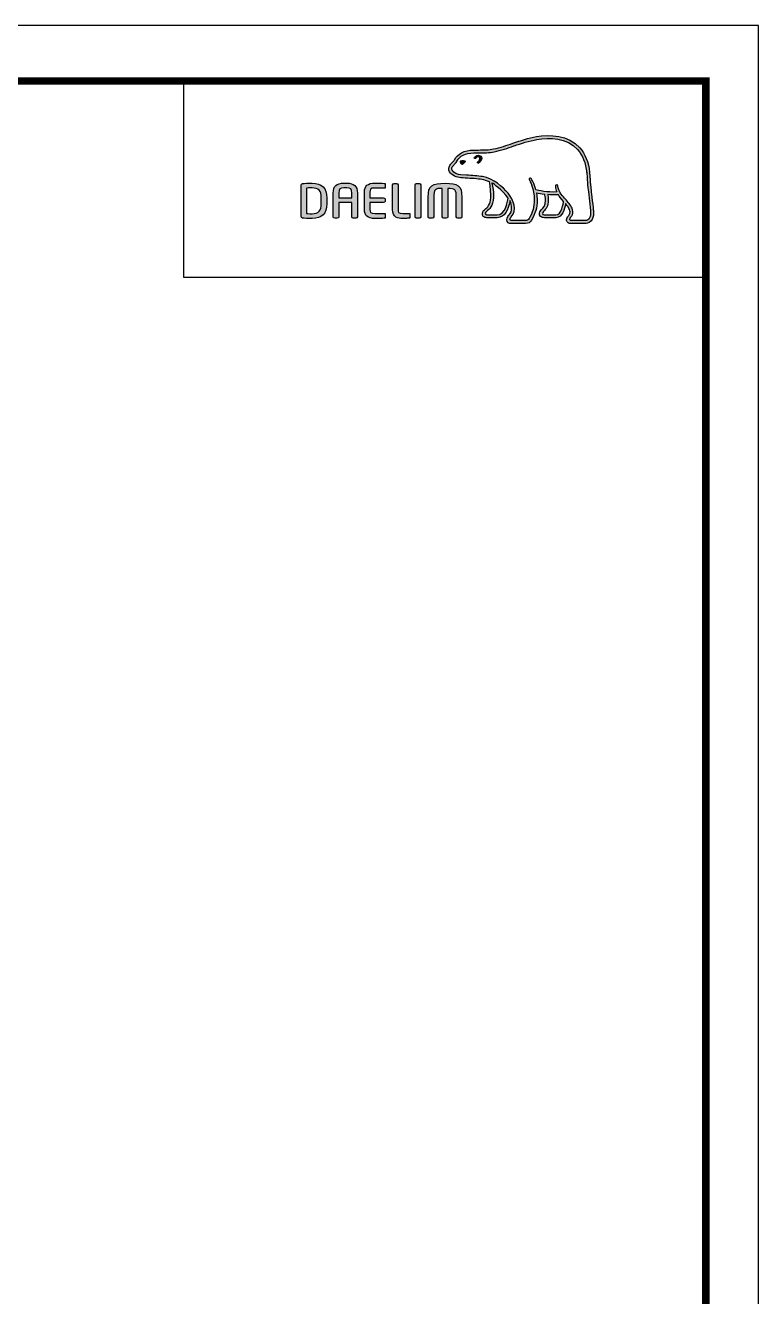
# Model space of a CAD drawing. Extents: x 0 to 868, y 0 to 636.
# Drawn here: x 673.1 to 868, y 297.9 to 636 of the extents above; entities that cross this region are included whole.
import ezdxf

# ---------------------------------------------------------------- set-up
doc = ezdxf.new("R2010")
doc.units = 0
doc.header["$LTSCALE"] = 10
doc.header["$MEASUREMENT"] = 0
doc.layers.get('0').update_dxf_attribs({"linetype": 'CONTINUOUS'})
doc.layers.add('레이어 1', color=7, linetype='CONTINUOUS')

msp = doc.modelspace()

# ---------------------------------------------------------------- hatches: boundary and pattern name
at = {"layer": '레이어 1'}
h = msp.add_hatch(color=5, dxfattribs=at)
h.dxf.hatch_style = 1
edge = h.paths.add_edge_path(flags=16)
edge.add_spline(control_points=[(822.87, 584.49), (822.5, 584.07), (822.02, 584.07), (822, 584.07), (822, 584.07), (818.19, 584.07), (818.19, 584.07), (818.05, 584.07), (817.95, 584.11), (817.88, 584.17), (817.82, 584.23), (817.79, 584.32), (817.79, 584.42), (817.79, 584.64), (817.95, 584.83), (818.11, 585.04), (818.27, 585.24), (818.42, 585.43), (818.5, 585.66), (818.71, 586.22), (818.68, 586.82), (818.44, 587.35), (817.99, 588.3), (817.32, 589.05), (816.67, 589.77), (816.67, 589.77), (816.45, 590.02), (816.45, 590.02), (815.61, 590.95), (814.75, 591.92), (814.68, 593.24), (814.66, 593.5), (814.54, 593.65), (814.37, 593.65), (814.37, 593.65), (814.13, 593.53), (814.12, 593.53), (814.06, 593.45), (814.02, 593.34), (814.02, 593.22), (814.02, 593.22), (814.02, 593.17), (814.02, 593.17), (814.05, 592.7), (814.17, 592.23), (814.37, 591.75), (814.37, 591.75), (814.39, 591.7), (814.39, 591.7), (814.39, 591.7), (814.33, 591.7), (814.33, 591.7), (811.89, 591.6), (809.5, 592.06), (808.79, 592.23), (808.36, 593.98), (807.65, 595.14), (807.62, 595.19), (807.57, 595.28), (807.48, 595.35), (807.39, 595.37), (807.39, 595.37), (807.19, 595.34), (807.16, 595.34), (807.15, 595.31), (807.11, 595.27), (807.03, 595.16), (807.03, 595.16), (807.02, 595.07), (807.02, 595.07), (807.02, 595.07), (807.09, 594.84), (807.09, 594.84), (807.14, 594.75), (808.39, 592.55), (808.39, 589.64), (808.39, 587.85), (807.92, 586.15), (806.99, 584.61), (806.77, 584.24), (806.48, 584.07), (806.04, 584.07), (806.04, 584.07), (802.29, 584.07), (802.29, 584.07), (802.16, 584.07), (801.9, 584.16), (801.9, 584.43), (801.9, 584.58), (802.04, 584.82), (802.27, 585.08), (803.84, 586.82), (802.94, 589.54), (801.44, 591.34), (799.99, 593.06), (797.62, 595.24), (794.59, 595.78), (793.51, 595.97), (791.74, 596.07), (790.32, 596.16), (790.32, 596.16), (788.87, 596.24), (788.87, 596.24), (788.13, 596.3), (786.91, 596.75), (786.54, 597.46), (786.38, 597.75), (786.4, 598.05), (786.59, 598.39), (786.72, 598.59), (786.89, 598.77), (787.1, 598.99), (787.34, 599.23), (787.58, 599.47), (787.77, 599.8), (787.77, 599.8), (787.83, 599.9), (787.83, 599.9), (788.55, 601.29), (790.05, 602.02), (792.27, 602.08), (792.27, 602.08), (793.52, 602.1), (793.52, 602.1), (794.9, 602.1), (796.46, 602.11), (797.74, 602.39), (799.54, 602.77), (801.35, 603.39), (802.94, 603.93), (802.94, 603.93), (802.99, 603.95), (802.99, 603.95), (804.97, 604.63), (807, 605.32), (809.09, 605.66), (812.43, 606.21), (817.01, 606.2), (819.89, 602.96), (821.22, 601.46), (822.04, 599.4), (822.33, 596.83), (822.33, 596.83), (822.32, 596.84), (822.31, 596.85), (822.33, 596.8), (822.35, 596.51), (822.47, 594.88), (822.5, 594.09), (822.54, 593.28), (822.75, 591.78), (822.75, 591.78), (823.33, 586.74), (823.33, 586.74), (823.33, 586.74), (823.36, 586.13), (823.36, 586.13), (823.36, 585.4), (823.2, 584.85), (822.87, 584.49)], knot_values=[0, 0, 0, 0, 1, 1, 1, 2, 2, 2, 3, 3, 3, 4, 4, 4, 5, 5, 5, 6, 6, 6, 7, 7, 7, 8, 8, 8, 9, 9, 9, 10, 10, 10, 11, 11, 11, 12, 12, 12, 13, 13, 13, 14, 14, 14, 15, 15, 15, 16, 16, 16, 17, 17, 17, 18, 18, 18, 19, 19, 19, 20, 20, 20, 21, 21, 21, 22, 22, 22, 23, 23, 23, 24, 24, 24, 25, 25, 25, 26, 26, 26, 27, 27, 27, 28, 28, 28, 29, 29, 29, 30, 30, 30, 31, 31, 31, 32, 32, 32, 33, 33, 33, 34, 34, 34, 35, 35, 35, 36, 36, 36, 37, 37, 37, 38, 38, 38, 39, 39, 39, 40, 40, 40, 41, 41, 41, 42, 42, 42, 43, 43, 43, 44, 44, 44, 45, 45, 45, 46, 46, 46, 47, 47, 47, 48, 48, 48, 49, 49, 49, 50, 50, 50, 51, 51, 51, 52, 52, 52, 53, 53, 53, 53], degree=3, periodic=0)
edge = h.paths.add_edge_path(flags=16)
edge.add_spline(control_points=[(814.07, 585.58), (814.07, 585.58), (810.97, 585.58), (810.97, 585.58), (810.74, 585.58), (810.56, 585.76), (810.56, 586), (810.56, 586.16), (810.7, 586.37), (810.83, 586.51), (811.47, 587.12), (812.11, 587.95), (812.11, 589.53), (812.11, 589.53), (812.07, 590.25), (812.07, 590.25), (812.07, 590.25), (811.96, 590.95), (811.96, 590.95), (811.96, 590.95), (811.95, 590.99), (811.95, 590.99), (811.95, 590.99), (812, 590.99), (812, 590.99), (812.57, 590.95), (813.7, 590.89), (814.78, 590.94), (815.05, 590.5), (815.49, 589.94), (816.13, 589.2), (816.1, 588.83), (815.8, 585.58), (814.07, 585.58)], knot_values=[0, 0, 0, 0, 1, 1, 1, 2, 2, 2, 3, 3, 3, 4, 4, 4, 5, 5, 5, 6, 6, 6, 7, 7, 7, 8, 8, 8, 9, 9, 9, 10, 10, 10, 11, 11, 11, 11], degree=3, periodic=0)
edge = h.paths.add_edge_path(flags=16)
edge.add_spline(control_points=[(798.49, 585.58), (798.49, 585.58), (795.77, 585.58), (795.77, 585.58), (795.56, 585.58), (795.34, 585.75), (795.34, 586), (795.34, 586.15), (795.47, 586.34), (795.7, 586.52), (796.39, 587.07), (797.44, 587.9), (797.55, 590.2), (797.55, 590.2), (797.56, 590.83), (797.56, 590.83), (797.56, 591.8), (797.34, 592.98), (797.13, 594.03), (797.13, 594.03), (797.09, 594.14), (797.09, 594.14), (797.09, 594.14), (797.18, 594.07), (797.18, 594.07), (797.59, 593.82), (799.82, 592.31), (801.4, 590.08), (801.26, 589.03), (800.67, 585.58), (798.49, 585.58)], knot_values=[0, 0, 0, 0, 1, 1, 1, 2, 2, 2, 3, 3, 3, 4, 4, 4, 5, 5, 5, 6, 6, 6, 7, 7, 7, 8, 8, 8, 9, 9, 9, 10, 10, 10, 10], degree=3, periodic=0)
edge = h.paths.add_edge_path()
edge.add_spline(control_points=[(824.1, 586.81), (824.1, 586.82), (823.52, 591.88), (823.52, 591.88), (823.3, 593.39), (823.27, 594.2), (823.24, 594.91), (823.24, 594.91), (823.1, 596.91), (823.1, 596.91), (822.8, 599.65), (821.91, 601.85), (820.47, 603.47), (817.36, 606.97), (812.49, 607.01), (808.96, 606.42), (806.8, 606.07), (804.72, 605.36), (802.72, 604.67), (802.72, 604.67), (802.66, 604.65), (802.66, 604.65), (801.09, 604.12), (799.32, 603.51), (797.58, 603.14), (796.38, 602.88), (794.88, 602.87), (793.55, 602.86), (793.55, 602.86), (792.24, 602.85), (792.24, 602.85), (789.72, 602.79), (788.01, 601.91), (787.14, 600.26), (787.14, 600.26), (787.1, 600.19), (787.1, 600.19), (786.96, 599.93), (786.75, 599.72), (786.56, 599.53), (786.35, 599.32), (786.11, 599.08), (785.93, 598.77), (785.75, 598.47), (785.66, 598.16), (785.66, 597.85), (785.66, 597.59), (785.72, 597.34), (785.85, 597.1), (786.39, 596.09), (787.91, 595.54), (788.83, 595.48), (788.83, 595.48), (790.17, 595.39), (790.2, 595.39), (791.54, 595.31), (793.38, 595.21), (794.45, 595.02), (795.08, 594.91), (795.79, 594.68), (796.45, 594.37), (796.49, 594.2), (796.84, 592.69), (796.84, 590.82), (796.84, 590.82), (796.82, 590.23), (796.82, 590.23), (796.72, 588.27), (795.87, 587.58), (795.24, 587.08), (795.17, 587.03), (794.61, 586.57), (794.57, 586.01), (794.55, 585.69), (794.64, 585.4), (794.83, 585.2), (795.04, 584.97), (795.35, 584.86), (795.77, 584.86), (795.77, 584.86), (798.49, 584.86), (798.49, 584.86), (800.53, 584.86), (801.54, 587.05), (801.85, 589.11), (801.85, 589.11), (801.86, 589.4), (801.86, 589.4), (801.86, 589.4), (801.94, 589.26), (801.94, 589.26), (802.2, 588.67), (802.36, 587.98), (802.36, 587.45), (802.36, 586.72), (802.13, 586.08), (801.7, 585.6), (801.59, 585.49), (801.04, 584.92), (801.04, 584.36), (801.04, 584.36), (801.05, 584.27), (801.05, 584.27), (801.13, 583.6), (801.67, 583.3), (802.17, 583.3), (802.17, 583.3), (806.04, 583.3), (806.04, 583.3), (806.74, 583.3), (807.3, 583.62), (807.65, 584.21), (808.64, 585.85), (809.14, 587.62), (809.14, 589.49), (809.14, 590.07), (809.09, 590.69), (808.98, 591.34), (808.98, 591.34), (808.97, 591.39), (808.97, 591.39), (808.97, 591.39), (809.02, 591.38), (809.02, 591.38), (809.49, 591.29), (810.24, 591.16), (811.16, 591.06), (811.16, 591.06), (811.19, 591.06), (811.19, 591.06), (811.19, 591.06), (811.31, 590.35), (811.31, 590.35), (811.31, 590.35), (811.34, 590.18), (811.34, 590.18), (811.34, 590.18), (811.38, 589.55), (811.38, 589.55), (811.38, 588.04), (810.69, 587.38), (810.32, 587.03), (810.32, 587.03), (809.81, 586.51), (809.75, 586.04), (809.75, 586.04), (809.73, 585.9), (809.73, 585.9), (809.73, 585.76), (809.77, 585.47), (810.02, 585.21), (810.25, 584.97), (810.6, 584.86), (811.06, 584.86), (811.06, 584.86), (814.07, 584.86), (814.07, 584.86), (815.91, 584.86), (816.46, 587.19), (816.68, 588.49), (816.68, 588.49), (816.69, 588.63), (816.69, 588.63), (816.69, 588.63), (816.76, 588.53), (816.76, 588.53), (817.19, 587.99), (817.56, 587.39), (817.74, 587.02), (817.83, 586.82), (817.88, 586.61), (817.88, 586.39), (817.88, 586.39), (817.81, 585.95), (817.81, 585.95), (817.74, 585.72), (817.58, 585.5), (817.42, 585.29), (817.19, 584.98), (816.95, 584.67), (816.95, 584.29), (816.95, 584.29), (816.97, 584.08), (816.97, 584.08), (817.08, 583.58), (817.49, 583.3), (818.12, 583.3), (818.12, 583.3), (822, 583.3), (822, 583.3), (822.08, 583.3), (822.84, 583.32), (823.43, 583.96), (823.91, 584.47), (824.14, 585.18), (824.14, 586.12), (824.14, 586.12), (824.1, 586.81), (824.1, 586.81)], knot_values=[0, 0, 0, 0, 1, 1, 1, 2, 2, 2, 3, 3, 3, 4, 4, 4, 5, 5, 5, 6, 6, 6, 7, 7, 7, 8, 8, 8, 9, 9, 9, 10, 10, 10, 11, 11, 11, 12, 12, 12, 13, 13, 13, 14, 14, 14, 15, 15, 15, 16, 16, 16, 17, 17, 17, 18, 18, 18, 19, 19, 19, 20, 20, 20, 21, 21, 21, 22, 22, 22, 23, 23, 23, 24, 24, 24, 25, 25, 25, 26, 26, 26, 27, 27, 27, 28, 28, 28, 29, 29, 29, 30, 30, 30, 31, 31, 31, 32, 32, 32, 33, 33, 33, 34, 34, 34, 35, 35, 35, 36, 36, 36, 37, 37, 37, 38, 38, 38, 39, 39, 39, 40, 40, 40, 41, 41, 41, 42, 42, 42, 43, 43, 43, 44, 44, 44, 45, 45, 45, 46, 46, 46, 47, 47, 47, 48, 48, 48, 49, 49, 49, 50, 50, 50, 51, 51, 51, 52, 52, 52, 53, 53, 53, 54, 54, 54, 55, 55, 55, 56, 56, 56, 57, 57, 57, 58, 58, 58, 59, 59, 59, 60, 60, 60, 61, 61, 61, 62, 62, 62, 63, 63, 63, 64, 64, 64, 65, 65, 65, 66, 66, 66, 66], degree=3, periodic=0)
edge = h.paths.add_edge_path(flags=0)
edge.add_spline(control_points=[(788.76, 599.9), (788.76, 599.9), (789.32, 600.15), (790.02, 599.88), (790.02, 599.88), (790.11, 599.85), (790, 599.69), (789.66, 599.23), (789.32, 599.13), (789.32, 599.13), (789.32, 599.13), (789.08, 599.05), (788.94, 599.21), (788.67, 599.53), (788.66, 599.72), (788.66, 599.72), (788.66, 599.72), (788.63, 599.86), (788.76, 599.9)], knot_values=[0, 0, 0, 0, 1, 1, 1, 2, 2, 2, 3, 3, 3, 4, 4, 4, 5, 5, 5, 6, 6, 6, 6], degree=3, periodic=0)
edge = h.paths.add_edge_path(flags=0)
edge.add_spline(control_points=[(792.48, 600.94), (792.4, 600.84), (792.39, 600.69), (792.48, 600.61), (792.57, 600.53), (792.72, 600.55), (792.8, 600.64), (792.85, 600.69), (793.31, 601.24), (793.71, 600.96), (793.86, 600.85), (793.92, 600.71), (793.9, 600.51), (793.86, 600.2), (793.59, 599.85), (793.41, 599.74), (793.3, 599.67), (793.23, 599.53), (793.28, 599.42), (793.33, 599.31), (793.47, 599.28), (793.58, 599.33), (793.92, 599.49), (794.34, 600.03), (794.4, 600.53), (794.44, 600.87), (794.28, 601.16), (794, 601.35), (793.41, 601.77), (792.73, 601.21), (792.48, 600.94)], knot_values=[0, 0, 0, 0, 1, 1, 1, 2, 2, 2, 3, 3, 3, 4, 4, 4, 5, 5, 5, 6, 6, 6, 7, 7, 7, 8, 8, 8, 9, 9, 9, 10, 10, 10, 10], degree=3, periodic=0)
edge = h.paths.add_edge_path(flags=0)
edge.add_spline(control_points=[(792.41, 600.52), (792.41, 600.52), (792.41, 600.52), (792.41, 600.52), (792.41, 600.52), (792.41, 600.52), (792.41, 600.52)], knot_values=[0, 0, 0, 0, 1, 1, 1, 2, 2, 2, 2], degree=3, periodic=0)
h = msp.add_hatch(color=5, dxfattribs=at)
h.dxf.hatch_style = 2
edge = h.paths.add_edge_path()
edge.add_spline(control_points=[(788.76, 599.9), (788.76, 599.9), (789.32, 600.15), (790.02, 599.88), (790.02, 599.88), (790.11, 599.85), (790, 599.69), (789.66, 599.23), (789.32, 599.13), (789.32, 599.13), (789.32, 599.13), (789.08, 599.05), (788.94, 599.21), (788.67, 599.53), (788.66, 599.72), (788.66, 599.72), (788.66, 599.72), (788.63, 599.86), (788.76, 599.9)], knot_values=[0, 0, 0, 0, 1, 1, 1, 2, 2, 2, 3, 3, 3, 4, 4, 4, 5, 5, 5, 6, 6, 6, 6], degree=3, periodic=0)
h = msp.add_hatch(color=5, dxfattribs=at)
h.dxf.hatch_style = 2
edge = h.paths.add_edge_path()
edge.add_spline(control_points=[(792.48, 600.94), (792.4, 600.84), (792.39, 600.69), (792.48, 600.61), (792.57, 600.53), (792.72, 600.55), (792.8, 600.64), (792.85, 600.69), (793.31, 601.24), (793.71, 600.96), (793.86, 600.85), (793.92, 600.71), (793.9, 600.51), (793.86, 600.2), (793.59, 599.85), (793.41, 599.74), (793.3, 599.67), (793.23, 599.53), (793.28, 599.42), (793.33, 599.31), (793.47, 599.28), (793.58, 599.33), (793.92, 599.49), (794.34, 600.03), (794.4, 600.53), (794.44, 600.87), (794.28, 601.16), (794, 601.35), (793.41, 601.77), (792.73, 601.21), (792.48, 600.94)], knot_values=[0, 0, 0, 0, 1, 1, 1, 2, 2, 2, 3, 3, 3, 4, 4, 4, 5, 5, 5, 6, 6, 6, 7, 7, 7, 8, 8, 8, 9, 9, 9, 10, 10, 10, 10], degree=3, periodic=0)
h = msp.add_hatch(color=5, dxfattribs=at)
h.dxf.hatch_style = 2
edge = h.paths.add_edge_path()
edge.add_spline(control_points=[(751.77, 588.54), (751.77, 586.77), (750.96, 585.91), (749.3, 585.91), (749.3, 585.91), (748.16, 585.93), (747.87, 585.94), (747.87, 585.94), (747.87, 592.72), (747.87, 592.72), (748.45, 592.78), (749.29, 592.79), (749.3, 592.79), (751, 592.79), (751.77, 591.98), (751.77, 590.16), (751.77, 590.16), (751.77, 588.54), (751.77, 588.54)], knot_values=[0, 0, 0, 0, 1, 1, 1, 2, 2, 2, 3, 3, 3, 4, 4, 4, 5, 5, 5, 6, 6, 6, 6], degree=3, periodic=0)
edge = h.paths.add_edge_path()
edge.add_spline(control_points=[(749.3, 594.06), (748.38, 594.06), (747.18, 594), (746.79, 593.94), (746.54, 593.9), (746.39, 593.72), (746.39, 593.47), (746.39, 593.47), (746.39, 585.22), (746.39, 585.22), (746.39, 584.97), (746.54, 584.79), (746.8, 584.76), (747.17, 584.69), (748.36, 584.64), (749.3, 584.64), (751.87, 584.64), (753.23, 585.99), (753.23, 588.54), (753.23, 588.54), (753.23, 590.16), (753.23, 590.16), (753.23, 592.71), (751.87, 594.06), (749.3, 594.06)], knot_values=[0, 0, 0, 0, 1, 1, 1, 2, 2, 2, 3, 3, 3, 4, 4, 4, 5, 5, 5, 6, 6, 6, 7, 7, 7, 8, 8, 8, 8], degree=3, periodic=0)
h = msp.add_hatch(color=5, dxfattribs=at)
h.dxf.hatch_style = 2
edge = h.paths.add_edge_path()
edge.add_spline(control_points=[(759.87, 590.17), (759.87, 590.17), (756.4, 590.17), (756.4, 590.17), (756.4, 590.3), (756.4, 591.41), (756.4, 591.41), (756.4, 592.56), (756.75, 592.76), (757.78, 592.76), (757.78, 592.76), (758.5, 592.76), (758.5, 592.76), (759.53, 592.76), (759.87, 592.56), (759.87, 591.41), (759.87, 591.41), (759.87, 590.3), (759.87, 590.17)], knot_values=[0, 0, 0, 0, 1, 1, 1, 2, 2, 2, 3, 3, 3, 4, 4, 4, 5, 5, 5, 6, 6, 6, 6], degree=3, periodic=0)
edge = h.paths.add_edge_path()
edge.add_spline(control_points=[(758.5, 594.06), (758.5, 594.06), (757.78, 594.06), (757.78, 594.06), (755.81, 594.06), (754.93, 593.24), (754.93, 591.41), (754.93, 591.41), (754.93, 585.13), (754.93, 585.13), (754.93, 584.91), (755.11, 584.72), (755.33, 584.72), (755.33, 584.72), (756.01, 584.72), (756.01, 584.72), (756.26, 584.72), (756.4, 584.93), (756.4, 585.13), (756.4, 585.13), (756.4, 588.74), (756.4, 588.88), (756.4, 588.88), (759.87, 588.88), (759.87, 588.88), (759.87, 588.74), (759.87, 585.13), (759.87, 585.13), (759.87, 584.9), (760.05, 584.72), (760.27, 584.72), (760.27, 584.72), (760.95, 584.72), (760.95, 584.72), (761.19, 584.72), (761.35, 584.93), (761.35, 585.13), (761.35, 585.13), (761.35, 591.41), (761.35, 591.41), (761.35, 593.24), (760.47, 594.06), (758.5, 594.06)], knot_values=[0, 0, 0, 0, 1, 1, 1, 2, 2, 2, 3, 3, 3, 4, 4, 4, 5, 5, 5, 6, 6, 6, 7, 7, 7, 8, 8, 8, 9, 9, 9, 10, 10, 10, 11, 11, 11, 12, 12, 12, 13, 13, 13, 14, 14, 14, 14], degree=3, periodic=0)
h = msp.add_hatch(color=5, dxfattribs=at)
h.dxf.hatch_style = 2
edge = h.paths.add_edge_path()
edge.add_spline(control_points=[(763.21, 591.66), (763.21, 591.66), (763.21, 587.04), (763.21, 587.04), (763.21, 585.42), (764.13, 584.64), (766.03, 584.64), (766.87, 584.64), (768.02, 584.65), (768.47, 584.7), (768.46, 584.7), (768.69, 584.72), (768.69, 584.72), (768.69, 584.72), (768.76, 584.72), (768.76, 584.72), (768.76, 584.72), (768.76, 585.96), (768.76, 585.96), (768.76, 585.96), (766.05, 585.96), (766.05, 585.96), (764.69, 585.96), (764.69, 586.34), (764.69, 587.04), (764.69, 587.04), (764.69, 588.75), (764.69, 588.89), (764.83, 588.89), (768.33, 588.89), (768.33, 588.89), (768.56, 588.89), (768.75, 589.07), (768.75, 589.29), (768.75, 589.29), (768.75, 589.75), (768.75, 589.75), (768.75, 589.98), (768.56, 590.16), (768.33, 590.16), (768.33, 590.16), (764.83, 590.16), (764.69, 590.16), (764.69, 590.29), (764.69, 591.66), (764.69, 591.66), (764.69, 592.36), (764.69, 592.74), (766.05, 592.74), (766.05, 592.74), (768.76, 592.73), (768.76, 592.73), (768.76, 592.73), (768.76, 593.96), (768.76, 593.96), (768.76, 593.96), (768.47, 593.99), (768.47, 593.99), (767.94, 594.04), (766.71, 594.06), (766.03, 594.06), (764.13, 594.06), (763.21, 593.28), (763.21, 591.66)], knot_values=[0, 0, 0, 0, 1, 1, 1, 2, 2, 2, 3, 3, 3, 4, 4, 4, 5, 5, 5, 6, 6, 6, 7, 7, 7, 8, 8, 8, 9, 9, 9, 10, 10, 10, 11, 11, 11, 12, 12, 12, 13, 13, 13, 14, 14, 14, 15, 15, 15, 16, 16, 16, 17, 17, 17, 18, 18, 18, 19, 19, 19, 20, 20, 20, 21, 21, 21, 21], degree=3, periodic=0)
h = msp.add_hatch(color=5, dxfattribs=at)
h.dxf.hatch_style = 2
edge = h.paths.add_edge_path()
edge.add_spline(control_points=[(771.11, 593.98), (770.89, 593.98), (770.7, 593.79), (770.7, 593.57), (770.7, 593.57), (770.7, 587.04), (770.7, 587.04), (770.7, 584.91), (772.15, 584.64), (773.41, 584.64), (774.34, 584.64), (774.58, 584.68), (774.85, 584.72), (774.85, 584.72), (775.01, 584.75), (775.01, 584.75), (775.01, 584.75), (775.23, 584.77), (775.23, 584.77), (775.23, 584.77), (775.29, 584.78), (775.29, 584.78), (775.29, 584.78), (775.29, 585.96), (775.29, 585.96), (775.29, 585.96), (773.43, 585.96), (773.43, 585.96), (772.17, 585.96), (772.17, 586.44), (772.17, 586.9), (772.17, 586.9), (772.17, 593.57), (772.17, 593.57), (772.17, 593.79), (771.98, 593.98), (771.75, 593.98), (771.75, 593.98), (771.11, 593.98), (771.11, 593.98)], knot_values=[0, 0, 0, 0, 1, 1, 1, 2, 2, 2, 3, 3, 3, 4, 4, 4, 5, 5, 5, 6, 6, 6, 7, 7, 7, 8, 8, 8, 9, 9, 9, 10, 10, 10, 11, 11, 11, 12, 12, 12, 13, 13, 13, 13], degree=3, periodic=0)
h = msp.add_hatch(color=5, dxfattribs=at)
h.dxf.hatch_style = 2
edge = h.paths.add_edge_path()
edge.add_spline(control_points=[(777.11, 593.98), (776.86, 593.98), (776.72, 593.77), (776.72, 593.58), (776.72, 593.58), (776.72, 585.13), (776.72, 585.13), (776.72, 584.9), (776.89, 584.72), (777.11, 584.72), (777.11, 584.72), (777.8, 584.72), (777.8, 584.72), (778.04, 584.72), (778.19, 584.93), (778.19, 585.13), (778.19, 585.13), (778.19, 593.58), (778.19, 593.58), (778.19, 593.8), (778.02, 593.98), (777.8, 593.98), (777.8, 593.98), (777.11, 593.98), (777.11, 593.98)], knot_values=[0, 0, 0, 0, 1, 1, 1, 2, 2, 2, 3, 3, 3, 4, 4, 4, 5, 5, 5, 6, 6, 6, 7, 7, 7, 8, 8, 8, 8], degree=3, periodic=0)
h = msp.add_hatch(color=5, dxfattribs=at)
h.dxf.hatch_style = 2
edge = h.paths.add_edge_path()
edge.add_spline(control_points=[(780.16, 590.33), (780.16, 590.33), (780.16, 585.13), (780.16, 585.13), (780.16, 584.9), (780.34, 584.72), (780.56, 584.72), (780.56, 584.72), (781.25, 584.72), (781.25, 584.72), (781.5, 584.72), (781.65, 584.93), (781.65, 585.13), (781.65, 585.13), (781.65, 590.2), (781.65, 590.2), (781.65, 592.44), (782.03, 592.66), (783.92, 592.66), (783.92, 592.52), (783.92, 585.13), (783.92, 585.13), (783.92, 584.9), (784.08, 584.72), (784.31, 584.72), (784.31, 584.72), (784.99, 584.72), (784.99, 584.72), (785.24, 584.72), (785.38, 584.93), (785.38, 585.13), (785.38, 585.13), (785.38, 592.5), (785.38, 592.65), (786.27, 592.64), (786.89, 592.57), (787.23, 592.23), (787.58, 591.88), (787.65, 591.22), (787.65, 590.2), (787.65, 590.2), (787.65, 585.13), (787.65, 585.13), (787.65, 584.91), (787.83, 584.72), (788.04, 584.72), (788.04, 584.72), (788.74, 584.72), (788.74, 584.72), (788.98, 584.72), (789.13, 584.93), (789.13, 585.13), (789.13, 585.13), (789.13, 590.33), (789.13, 590.33), (789.13, 593.48), (788.02, 594.02), (784.66, 594.02), (781.29, 594.02), (780.16, 593.48), (780.16, 590.33)], knot_values=[0, 0, 0, 0, 1, 1, 1, 2, 2, 2, 3, 3, 3, 4, 4, 4, 5, 5, 5, 6, 6, 6, 7, 7, 7, 8, 8, 8, 9, 9, 9, 10, 10, 10, 11, 11, 11, 12, 12, 12, 13, 13, 13, 14, 14, 14, 15, 15, 15, 16, 16, 16, 17, 17, 17, 18, 18, 18, 19, 19, 19, 20, 20, 20, 20], degree=3, periodic=0)

# ---------------------------------------------------------------- linework, layer by layer
at = {"color": 5, "ltscale": 0.5}
msp.add_line((715.23, 568.98), (715.23, 621.23), dxfattribs=at)
at = {"color": 5}
msp.add_line((798.37, 584.86), (798.37, 584.86), dxfattribs=at)
at = {"color": 5, "ltscale": 40}
msp.add_line((853.96, 568.98), (715.23, 568.98), dxfattribs=at)
at = {"ltscale": 0.5}
msp.add_lwpolyline([(0, 0), (868, 0), (868, 636), (0, 636)], close=True, dxfattribs=at)
at = {"color": 5, "linetype": 'ByBlock', "lineweight": 200, "const_width": 2}
msp.add_lwpolyline([(13.96, 27.23), (853.96, 27.23), (853.96, 621.23), (13.96, 621.23)], close=True, dxfattribs=at)
at = {"layer": '레이어 1', "color": 5}
for points, knots in [([(824.1, 586.81), (824.1, 586.82), (823.52, 591.88), (823.52, 591.88), (823.3, 593.39), (823.27, 594.2), (823.24, 594.91), (823.24, 594.91), (823.1, 596.91), (823.1, 596.91), (822.8, 599.65), (821.91, 601.85), (820.47, 603.47), (817.36, 606.97), (812.49, 607.01), (808.96, 606.42), (806.8, 606.07), (804.72, 605.36), (802.72, 604.67), (802.72, 604.67), (802.66, 604.65), (802.66, 604.65), (801.09, 604.12), (799.32, 603.51), (797.58, 603.14), (796.38, 602.88), (794.88, 602.87), (793.55, 602.86), (793.55, 602.86), (792.24, 602.85), (792.24, 602.85), (789.72, 602.79), (788.01, 601.91), (787.14, 600.26), (787.14, 600.26), (787.1, 600.19), (787.1, 600.19), (786.96, 599.93), (786.75, 599.72), (786.56, 599.53), (786.35, 599.32), (786.11, 599.08), (785.93, 598.77), (785.75, 598.47), (785.66, 598.16), (785.66, 597.85), (785.66, 597.59), (785.72, 597.34), (785.85, 597.1), (786.39, 596.09), (787.91, 595.54), (788.83, 595.48), (788.83, 595.48), (790.17, 595.39), (790.2, 595.39), (791.54, 595.31), (793.38, 595.21), (794.45, 595.02), (795.08, 594.91), (795.79, 594.68), (796.45, 594.37), (796.49, 594.2), (796.84, 592.69), (796.84, 590.82), (796.84, 590.82), (796.82, 590.23), (796.82, 590.23), (796.72, 588.27), (795.87, 587.58), (795.24, 587.08), (795.17, 587.03), (794.61, 586.57), (794.57, 586.01), (794.55, 585.69), (794.64, 585.4), (794.83, 585.2), (795.04, 584.97), (795.35, 584.86), (795.77, 584.86), (795.77, 584.86), (798.49, 584.86), (798.49, 584.86), (800.53, 584.86), (801.54, 587.05), (801.85, 589.11), (801.85, 589.11), (801.86, 589.4), (801.86, 589.4), (801.86, 589.4), (801.94, 589.26), (801.94, 589.26), (802.2, 588.67), (802.36, 587.98), (802.36, 587.45), (802.36, 586.72), (802.13, 586.08), (801.7, 585.6), (801.59, 585.49), (801.04, 584.92), (801.04, 584.36), (801.04, 584.36), (801.05, 584.27), (801.05, 584.27), (801.13, 583.6), (801.67, 583.3), (802.17, 583.3), (802.17, 583.3), (806.04, 583.3), (806.04, 583.3), (806.74, 583.3), (807.3, 583.62), (807.65, 584.21), (808.64, 585.85), (809.14, 587.62), (809.14, 589.49), (809.14, 590.07), (809.09, 590.69), (808.98, 591.34), (808.98, 591.34), (808.97, 591.39), (808.97, 591.39), (808.97, 591.39), (809.02, 591.38), (809.02, 591.38), (809.49, 591.29), (810.24, 591.16), (811.16, 591.06), (811.16, 591.06), (811.19, 591.06), (811.19, 591.06), (811.19, 591.06), (811.31, 590.35), (811.31, 590.35), (811.31, 590.35), (811.34, 590.18), (811.34, 590.18), (811.34, 590.18), (811.38, 589.55), (811.38, 589.55), (811.38, 588.04), (810.69, 587.38), (810.32, 587.03), (810.32, 587.03), (809.81, 586.51), (809.75, 586.04), (809.75, 586.04), (809.73, 585.9), (809.73, 585.9), (809.73, 585.76), (809.77, 585.47), (810.02, 585.21), (810.25, 584.97), (810.6, 584.86), (811.06, 584.86), (811.06, 584.86), (814.07, 584.86), (814.07, 584.86), (815.91, 584.86), (816.46, 587.19), (816.68, 588.49), (816.68, 588.49), (816.69, 588.63), (816.69, 588.63), (816.69, 588.63), (816.76, 588.53), (816.76, 588.53), (817.19, 587.99), (817.56, 587.39), (817.74, 587.02), (817.83, 586.82), (817.88, 586.61), (817.88, 586.39), (817.88, 586.39), (817.81, 585.95), (817.81, 585.95), (817.74, 585.72), (817.58, 585.5), (817.42, 585.29), (817.19, 584.98), (816.95, 584.67), (816.95, 584.29), (816.95, 584.29), (816.97, 584.08), (816.97, 584.08), (817.08, 583.58), (817.49, 583.3), (818.12, 583.3), (818.12, 583.3), (822, 583.3), (822, 583.3), (822.08, 583.3), (822.84, 583.32), (823.43, 583.96), (823.91, 584.47), (824.14, 585.18), (824.14, 586.12), (824.14, 586.12), (824.1, 586.81), (824.1, 586.81)], [0, 0, 0, 0, 1, 1, 1, 2, 2, 2, 3, 3, 3, 4, 4, 4, 5, 5, 5, 6, 6, 6, 7, 7, 7, 8, 8, 8, 9, 9, 9, 10, 10, 10, 11, 11, 11, 12, 12, 12, 13, 13, 13, 14, 14, 14, 15, 15, 15, 16, 16, 16, 17, 17, 17, 18, 18, 18, 19, 19, 19, 20, 20, 20, 21, 21, 21, 22, 22, 22, 23, 23, 23, 24, 24, 24, 25, 25, 25, 26, 26, 26, 27, 27, 27, 28, 28, 28, 29, 29, 29, 30, 30, 30, 31, 31, 31, 32, 32, 32, 33, 33, 33, 34, 34, 34, 35, 35, 35, 36, 36, 36, 37, 37, 37, 38, 38, 38, 39, 39, 39, 40, 40, 40, 41, 41, 41, 42, 42, 42, 43, 43, 43, 44, 44, 44, 45, 45, 45, 46, 46, 46, 47, 47, 47, 48, 48, 48, 49, 49, 49, 50, 50, 50, 51, 51, 51, 52, 52, 52, 53, 53, 53, 54, 54, 54, 55, 55, 55, 56, 56, 56, 57, 57, 57, 58, 58, 58, 59, 59, 59, 60, 60, 60, 61, 61, 61, 62, 62, 62, 63, 63, 63, 64, 64, 64, 65, 65, 65, 66, 66, 66, 66]), ([(788.76, 599.9), (788.76, 599.9), (789.32, 600.15), (790.02, 599.88), (790.02, 599.88), (790.11, 599.85), (790, 599.69), (789.66, 599.23), (789.32, 599.13), (789.32, 599.13), (789.32, 599.13), (789.08, 599.05), (788.94, 599.21), (788.67, 599.53), (788.66, 599.72), (788.66, 599.72), (788.66, 599.72), (788.63, 599.86), (788.76, 599.9)], [0, 0, 0, 0, 1, 1, 1, 2, 2, 2, 3, 3, 3, 4, 4, 4, 5, 5, 5, 6, 6, 6, 6]), ([(792.48, 600.94), (792.4, 600.84), (792.39, 600.69), (792.48, 600.61), (792.57, 600.53), (792.72, 600.55), (792.8, 600.64), (792.85, 600.69), (793.31, 601.24), (793.71, 600.96), (793.86, 600.85), (793.92, 600.71), (793.9, 600.51), (793.86, 600.2), (793.59, 599.85), (793.41, 599.74), (793.3, 599.67), (793.23, 599.53), (793.28, 599.42), (793.33, 599.31), (793.47, 599.28), (793.58, 599.33), (793.92, 599.49), (794.34, 600.03), (794.4, 600.53), (794.44, 600.87), (794.28, 601.16), (794, 601.35), (793.41, 601.77), (792.73, 601.21), (792.48, 600.94)], [0, 0, 0, 0, 1, 1, 1, 2, 2, 2, 3, 3, 3, 4, 4, 4, 5, 5, 5, 6, 6, 6, 7, 7, 7, 8, 8, 8, 9, 9, 9, 10, 10, 10, 10]), ([(792.41, 600.52), (792.41, 600.52), (792.41, 600.52), (792.41, 600.52), (792.41, 600.52), (792.41, 600.52), (792.41, 600.52)], [0, 0, 0, 0, 1, 1, 1, 2, 2, 2, 2]), ([(749.3, 594.06), (748.38, 594.06), (747.18, 594), (746.79, 593.94), (746.54, 593.9), (746.39, 593.72), (746.39, 593.47), (746.39, 593.47), (746.39, 585.22), (746.39, 585.22), (746.39, 584.97), (746.54, 584.79), (746.8, 584.76), (747.17, 584.69), (748.36, 584.64), (749.3, 584.64), (751.87, 584.64), (753.23, 585.99), (753.23, 588.54), (753.23, 588.54), (753.23, 590.16), (753.23, 590.16), (753.23, 592.71), (751.87, 594.06), (749.3, 594.06)], [0, 0, 0, 0, 1, 1, 1, 2, 2, 2, 3, 3, 3, 4, 4, 4, 5, 5, 5, 6, 6, 6, 7, 7, 7, 8, 8, 8, 8]), ([(751.77, 588.54), (751.77, 586.77), (750.96, 585.91), (749.3, 585.91), (749.3, 585.91), (748.16, 585.93), (747.87, 585.94), (747.87, 585.94), (747.87, 592.72), (747.87, 592.72), (748.45, 592.78), (749.29, 592.79), (749.3, 592.79), (751, 592.79), (751.77, 591.98), (751.77, 590.16), (751.77, 590.16), (751.77, 588.54), (751.77, 588.54)], [0, 0, 0, 0, 1, 1, 1, 2, 2, 2, 3, 3, 3, 4, 4, 4, 5, 5, 5, 6, 6, 6, 6]), ([(758.5, 594.06), (758.5, 594.06), (757.78, 594.06), (757.78, 594.06), (755.81, 594.06), (754.93, 593.24), (754.93, 591.41), (754.93, 591.41), (754.93, 585.13), (754.93, 585.13), (754.93, 584.91), (755.11, 584.72), (755.33, 584.72), (755.33, 584.72), (756.01, 584.72), (756.01, 584.72), (756.26, 584.72), (756.4, 584.93), (756.4, 585.13), (756.4, 585.13), (756.4, 588.74), (756.4, 588.88), (756.4, 588.88), (759.87, 588.88), (759.87, 588.88), (759.87, 588.74), (759.87, 585.13), (759.87, 585.13), (759.87, 584.9), (760.05, 584.72), (760.27, 584.72), (760.27, 584.72), (760.95, 584.72), (760.95, 584.72), (761.19, 584.72), (761.35, 584.93), (761.35, 585.13), (761.35, 585.13), (761.35, 591.41), (761.35, 591.41), (761.35, 593.24), (760.47, 594.06), (758.5, 594.06)], [0, 0, 0, 0, 1, 1, 1, 2, 2, 2, 3, 3, 3, 4, 4, 4, 5, 5, 5, 6, 6, 6, 7, 7, 7, 8, 8, 8, 9, 9, 9, 10, 10, 10, 11, 11, 11, 12, 12, 12, 13, 13, 13, 14, 14, 14, 14]), ([(759.87, 590.17), (759.87, 590.17), (756.4, 590.17), (756.4, 590.17), (756.4, 590.3), (756.4, 591.41), (756.4, 591.41), (756.4, 592.56), (756.75, 592.76), (757.78, 592.76), (757.78, 592.76), (758.5, 592.76), (758.5, 592.76), (759.53, 592.76), (759.87, 592.56), (759.87, 591.41), (759.87, 591.41), (759.87, 590.3), (759.87, 590.17)], [0, 0, 0, 0, 1, 1, 1, 2, 2, 2, 3, 3, 3, 4, 4, 4, 5, 5, 5, 6, 6, 6, 6]), ([(763.21, 591.66), (763.21, 591.66), (763.21, 587.04), (763.21, 587.04), (763.21, 585.42), (764.13, 584.64), (766.03, 584.64), (766.87, 584.64), (768.02, 584.65), (768.47, 584.7), (768.46, 584.7), (768.69, 584.72), (768.69, 584.72), (768.69, 584.72), (768.76, 584.72), (768.76, 584.72), (768.76, 584.72), (768.76, 585.96), (768.76, 585.96), (768.76, 585.96), (766.05, 585.96), (766.05, 585.96), (764.69, 585.96), (764.69, 586.34), (764.69, 587.04), (764.69, 587.04), (764.69, 588.75), (764.69, 588.89), (764.83, 588.89), (768.33, 588.89), (768.33, 588.89), (768.56, 588.89), (768.75, 589.07), (768.75, 589.29), (768.75, 589.29), (768.75, 589.75), (768.75, 589.75), (768.75, 589.98), (768.56, 590.16), (768.33, 590.16), (768.33, 590.16), (764.83, 590.16), (764.69, 590.16), (764.69, 590.29), (764.69, 591.66), (764.69, 591.66), (764.69, 592.36), (764.69, 592.74), (766.05, 592.74), (766.05, 592.74), (768.76, 592.73), (768.76, 592.73), (768.76, 592.73), (768.76, 593.96), (768.76, 593.96), (768.76, 593.96), (768.47, 593.99), (768.47, 593.99), (767.94, 594.04), (766.71, 594.06), (766.03, 594.06), (764.13, 594.06), (763.21, 593.28), (763.21, 591.66)], [0, 0, 0, 0, 1, 1, 1, 2, 2, 2, 3, 3, 3, 4, 4, 4, 5, 5, 5, 6, 6, 6, 7, 7, 7, 8, 8, 8, 9, 9, 9, 10, 10, 10, 11, 11, 11, 12, 12, 12, 13, 13, 13, 14, 14, 14, 15, 15, 15, 16, 16, 16, 17, 17, 17, 18, 18, 18, 19, 19, 19, 20, 20, 20, 21, 21, 21, 21]), ([(771.11, 593.98), (770.89, 593.98), (770.7, 593.79), (770.7, 593.57), (770.7, 593.57), (770.7, 587.04), (770.7, 587.04), (770.7, 584.91), (772.15, 584.64), (773.41, 584.64), (774.34, 584.64), (774.58, 584.68), (774.85, 584.72), (774.85, 584.72), (775.01, 584.75), (775.01, 584.75), (775.01, 584.75), (775.23, 584.77), (775.23, 584.77), (775.23, 584.77), (775.29, 584.78), (775.29, 584.78), (775.29, 584.78), (775.29, 585.96), (775.29, 585.96), (775.29, 585.96), (773.43, 585.96), (773.43, 585.96), (772.17, 585.96), (772.17, 586.44), (772.17, 586.9), (772.17, 586.9), (772.17, 593.57), (772.17, 593.57), (772.17, 593.79), (771.98, 593.98), (771.75, 593.98), (771.75, 593.98), (771.11, 593.98), (771.11, 593.98)], [0, 0, 0, 0, 1, 1, 1, 2, 2, 2, 3, 3, 3, 4, 4, 4, 5, 5, 5, 6, 6, 6, 7, 7, 7, 8, 8, 8, 9, 9, 9, 10, 10, 10, 11, 11, 11, 12, 12, 12, 13, 13, 13, 13]), ([(777.11, 593.98), (776.86, 593.98), (776.72, 593.77), (776.72, 593.58), (776.72, 593.58), (776.72, 585.13), (776.72, 585.13), (776.72, 584.9), (776.89, 584.72), (777.11, 584.72), (777.11, 584.72), (777.8, 584.72), (777.8, 584.72), (778.04, 584.72), (778.19, 584.93), (778.19, 585.13), (778.19, 585.13), (778.19, 593.58), (778.19, 593.58), (778.19, 593.8), (778.02, 593.98), (777.8, 593.98), (777.8, 593.98), (777.11, 593.98), (777.11, 593.98)], [0, 0, 0, 0, 1, 1, 1, 2, 2, 2, 3, 3, 3, 4, 4, 4, 5, 5, 5, 6, 6, 6, 7, 7, 7, 8, 8, 8, 8]), ([(780.16, 590.33), (780.16, 590.33), (780.16, 585.13), (780.16, 585.13), (780.16, 584.9), (780.34, 584.72), (780.56, 584.72), (780.56, 584.72), (781.25, 584.72), (781.25, 584.72), (781.5, 584.72), (781.65, 584.93), (781.65, 585.13), (781.65, 585.13), (781.65, 590.2), (781.65, 590.2), (781.65, 592.44), (782.03, 592.66), (783.92, 592.66), (783.92, 592.52), (783.92, 585.13), (783.92, 585.13), (783.92, 584.9), (784.08, 584.72), (784.31, 584.72), (784.31, 584.72), (784.99, 584.72), (784.99, 584.72), (785.24, 584.72), (785.38, 584.93), (785.38, 585.13), (785.38, 585.13), (785.38, 592.5), (785.38, 592.65), (786.27, 592.64), (786.89, 592.57), (787.23, 592.23), (787.58, 591.88), (787.65, 591.22), (787.65, 590.2), (787.65, 590.2), (787.65, 585.13), (787.65, 585.13), (787.65, 584.91), (787.83, 584.72), (788.04, 584.72), (788.04, 584.72), (788.74, 584.72), (788.74, 584.72), (788.98, 584.72), (789.13, 584.93), (789.13, 585.13), (789.13, 585.13), (789.13, 590.33), (789.13, 590.33), (789.13, 593.48), (788.02, 594.02), (784.66, 594.02), (781.29, 594.02), (780.16, 593.48), (780.16, 590.33)], [0, 0, 0, 0, 1, 1, 1, 2, 2, 2, 3, 3, 3, 4, 4, 4, 5, 5, 5, 6, 6, 6, 7, 7, 7, 8, 8, 8, 9, 9, 9, 10, 10, 10, 11, 11, 11, 12, 12, 12, 13, 13, 13, 14, 14, 14, 15, 15, 15, 16, 16, 16, 17, 17, 17, 18, 18, 18, 19, 19, 19, 20, 20, 20, 20]), ([(798.49, 585.58), (798.49, 585.58), (795.77, 585.58), (795.77, 585.58), (795.56, 585.58), (795.34, 585.75), (795.34, 586), (795.34, 586.15), (795.47, 586.34), (795.7, 586.52), (796.39, 587.07), (797.44, 587.9), (797.55, 590.2), (797.55, 590.2), (797.56, 590.83), (797.56, 590.83), (797.56, 591.8), (797.34, 592.98), (797.13, 594.03), (797.13, 594.03), (797.09, 594.14), (797.09, 594.14), (797.09, 594.14), (797.18, 594.07), (797.18, 594.07), (797.59, 593.82), (799.82, 592.31), (801.4, 590.08), (801.26, 589.03), (800.67, 585.58), (798.49, 585.58)], [0, 0, 0, 0, 1, 1, 1, 2, 2, 2, 3, 3, 3, 4, 4, 4, 5, 5, 5, 6, 6, 6, 7, 7, 7, 8, 8, 8, 9, 9, 9, 10, 10, 10, 10]), ([(807.09, 594.84), (807.14, 594.75), (808.39, 592.55), (808.39, 589.64), (808.39, 587.85), (807.92, 586.15), (806.99, 584.61)], [24, 24, 24, 24, 25, 25, 25, 26, 26, 26, 26]), ([(814.07, 585.58), (814.07, 585.58), (810.97, 585.58), (810.97, 585.58), (810.74, 585.58), (810.56, 585.76), (810.56, 586), (810.56, 586.16), (810.7, 586.37), (810.83, 586.51), (811.47, 587.12), (812.11, 587.95), (812.11, 589.53), (812.11, 589.53), (812.07, 590.25), (812.07, 590.25), (812.07, 590.25), (811.96, 590.95), (811.96, 590.95), (811.96, 590.95), (811.95, 590.99), (811.95, 590.99), (811.95, 590.99), (812, 590.99), (812, 590.99), (812.57, 590.95), (813.7, 590.89), (814.78, 590.94), (815.05, 590.5), (815.49, 589.94), (816.13, 589.2), (816.1, 588.83), (815.8, 585.58), (814.07, 585.58)], [0, 0, 0, 0, 1, 1, 1, 2, 2, 2, 3, 3, 3, 4, 4, 4, 5, 5, 5, 6, 6, 6, 7, 7, 7, 8, 8, 8, 9, 9, 9, 10, 10, 10, 11, 11, 11, 11]), ([(802.29, 584.07), (802.16, 584.07), (801.9, 584.16), (801.9, 584.43), (801.9, 584.58), (802.04, 584.82), (802.27, 585.08)], [28, 28, 28, 28, 29, 29, 29, 30, 30, 30, 30]), ([(817.88, 584.17), (817.82, 584.23), (817.79, 584.32), (817.79, 584.42), (817.79, 584.64), (817.95, 584.83), (818.11, 585.04)], [3, 3, 3, 3, 4, 4, 4, 5, 5, 5, 5])]:
    msp.add_open_spline(points, degree=3, knots=knots, dxfattribs=at)
for points in [[(802.99, 603.95), (804.97, 604.63), (807, 605.32), (809.09, 605.66)], [(809.09, 605.66), (812.43, 606.21), (817.01, 606.2), (819.89, 602.96)], [(787.83, 599.9), (788.55, 601.29), (790.05, 602.02), (792.27, 602.08)], [(792.27, 602.08), (792.27, 602.08), (793.52, 602.1), (793.52, 602.1)], [(793.52, 602.1), (794.9, 602.1), (796.46, 602.11), (797.74, 602.39)], [(797.74, 602.39), (799.54, 602.77), (801.35, 603.39), (802.94, 603.93)], [(802.94, 603.93), (802.94, 603.93), (802.99, 603.95), (802.99, 603.95)], [(819.89, 602.96), (821.22, 601.46), (822.04, 599.4), (822.33, 596.83)], [(786.59, 598.39), (786.72, 598.59), (786.89, 598.77), (787.1, 598.99)], [(787.1, 598.99), (787.34, 599.23), (787.58, 599.47), (787.77, 599.8)], [(787.77, 599.8), (787.77, 599.8), (787.83, 599.9), (787.83, 599.9)], [(786.54, 597.46), (786.38, 597.75), (786.4, 598.05), (786.59, 598.39)], [(788.87, 596.24), (788.13, 596.3), (786.91, 596.75), (786.54, 597.46)], [(790.32, 596.16), (790.32, 596.16), (788.87, 596.24), (788.87, 596.24)], [(794.59, 595.78), (793.51, 595.97), (791.74, 596.07), (790.32, 596.16)], [(801.44, 591.34), (799.99, 593.06), (797.62, 595.24), (794.59, 595.78)], [(807.03, 595.16), (807.03, 595.16), (807.02, 595.07), (807.02, 595.07)], [(807.16, 595.34), (807.15, 595.31), (807.11, 595.27), (807.03, 595.16)], [(807.39, 595.37), (807.39, 595.37), (807.19, 595.34), (807.16, 595.34)], [(807.62, 595.19), (807.57, 595.28), (807.48, 595.35), (807.39, 595.37)], [(808.79, 592.23), (808.36, 593.98), (807.65, 595.14), (807.62, 595.19)], [(822.33, 596.83), (822.33, 596.83), (822.32, 596.84), (822.31, 596.85)], [(822.31, 596.85), (822.33, 596.8), (822.35, 596.51), (822.47, 594.88)], [(807.02, 595.07), (807.02, 595.07), (807.09, 594.84), (807.09, 594.84)], [(814.33, 591.7), (811.89, 591.6), (809.5, 592.06), (808.79, 592.23)], [(814.12, 593.53), (814.06, 593.45), (814.02, 593.34), (814.02, 593.22)], [(814.02, 593.22), (814.02, 593.22), (814.02, 593.17), (814.02, 593.17)], [(814.02, 593.17), (814.05, 592.7), (814.17, 592.23), (814.37, 591.75)], [(814.37, 593.65), (814.37, 593.65), (814.13, 593.53), (814.12, 593.53)], [(814.68, 593.24), (814.66, 593.5), (814.54, 593.65), (814.37, 593.65)], [(814.37, 591.75), (814.37, 591.75), (814.39, 591.7), (814.39, 591.7)], [(816.45, 590.02), (815.61, 590.95), (814.75, 591.92), (814.68, 593.24)], [(822.47, 594.88), (822.5, 594.09), (822.54, 593.28), (822.75, 591.78)], [(822.75, 591.78), (822.75, 591.78), (823.33, 586.74), (823.33, 586.74)], [(802.27, 585.08), (803.84, 586.82), (802.94, 589.54), (801.44, 591.34)], [(814.39, 591.7), (814.39, 591.7), (814.33, 591.7), (814.33, 591.7)], [(816.67, 589.77), (816.67, 589.77), (816.45, 590.02), (816.45, 590.02)], [(818.44, 587.35), (817.99, 588.3), (817.32, 589.05), (816.67, 589.77)], [(818.11, 585.04), (818.27, 585.24), (818.42, 585.43), (818.5, 585.66)], [(818.5, 585.66), (818.71, 586.22), (818.68, 586.82), (818.44, 587.35)], [(823.36, 586.13), (823.36, 585.4), (823.2, 584.85), (822.87, 584.49)], [(823.33, 586.74), (823.33, 586.74), (823.36, 586.13), (823.36, 586.13)], [(806.04, 584.07), (806.04, 584.07), (802.29, 584.07), (802.29, 584.07)], [(806.99, 584.61), (806.77, 584.24), (806.48, 584.07), (806.04, 584.07)], [(818.19, 584.07), (818.05, 584.07), (817.95, 584.11), (817.88, 584.17)], [(822, 584.07), (822, 584.07), (818.19, 584.07), (818.19, 584.07)], [(822.87, 584.49), (822.5, 584.07), (822.02, 584.07), (822, 584.07)]]:
    msp.add_open_spline(points, degree=3, dxfattribs=at)

doc.saveas('drawing.dxf')
